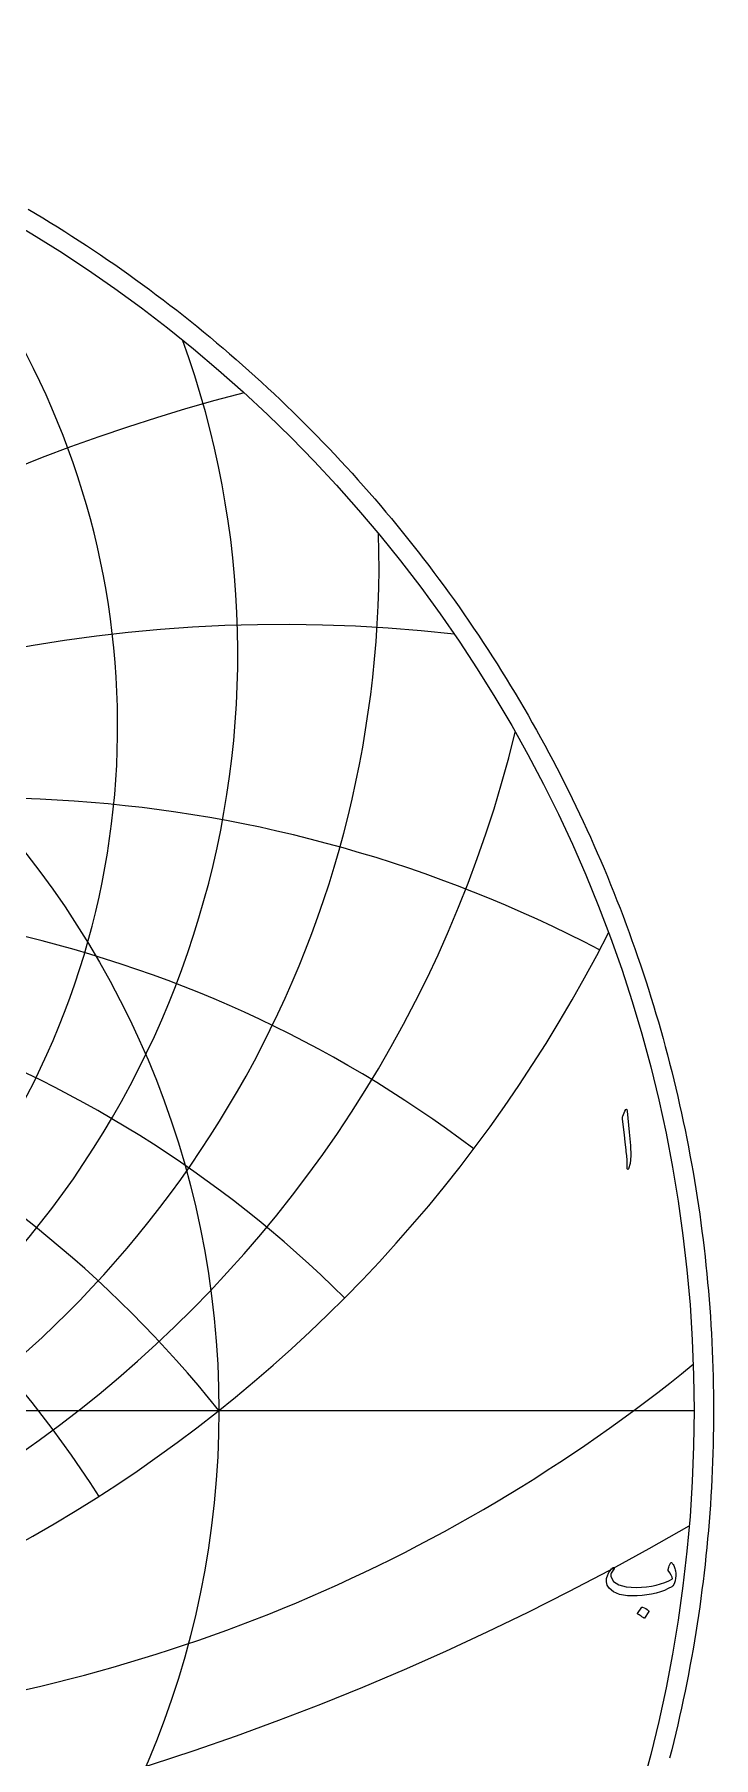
# Model space of a CAD drawing. Header units: millimetres. Extents: x -62 to 62, y -62 to 63.
# Drawn here: x 31.6 to 61.6, y -15.3 to 60.8 of the extents above; entities that cross this region are included whole.
import ezdxf

# ---------------------------------------------------------------- set-up
doc = ezdxf.new("R2010")
doc.units = ezdxf.units.MM
for name, color, linetype in [('CUT_OUTER', 1, 'Continuous'), ('ENGRAVE', 7, 'Continuous'), ('ENGRAVE_FINE', 8, 'Continuous'), ('TEXT', 5, 'Continuous')]:
    doc.layers.add(name, color=color, linetype=linetype)

msp = doc.modelspace()

# ---------------------------------------------------------------- linework, layer by layer
at = {"layer": 'CUT_OUTER'}
msp.add_lwpolyline([(31.3503, 53.0402), (31.6752, 52.8468), (31.9988, 52.6515), (32.3213, 52.4541), (32.6425, 52.2548), (32.9625, 52.0535), (33.2813, 51.8503), (33.5988, 51.6451), (33.9151, 51.438), (34.2301, 51.2289), (34.5438, 51.0179), (34.8562, 50.805), (35.1672, 50.5902), (35.477, 50.3734), (35.7854, 50.1548), (36.0925, 49.9343), (36.3982, 49.7119), (36.7025, 49.4876), (37.0055, 49.2615), (37.307, 49.0335), (37.6072, 48.8037), (37.906, 48.572), (38.2033, 48.3385), (38.4992, 48.1032), (38.7936, 47.866), (39.0866, 47.6271), (39.3781, 47.3864), (39.6681, 47.1439), (39.9566, 46.8996), (40.2436, 46.6535), (40.5291, 46.4057), (40.8131, 46.1562), (41.0955, 45.9049), (41.3764, 45.6519), (41.6558, 45.3971), (41.9335, 45.1407), (42.2097, 44.8825), (42.4843, 44.6227), (42.7573, 44.3612), (43.0287, 44.098), (43.2985, 43.8331), (43.5666, 43.5666), (43.8331, 43.2985), (44.098, 43.0287), (44.3612, 42.7573), (44.6227, 42.4843), (44.8825, 42.2097), (45.1407, 41.9335), (45.3971, 41.6558), (45.6519, 41.3764), (45.9049, 41.0955), (46.1562, 40.8131), (46.4057, 40.5291), (46.6535, 40.2436), (46.8996, 39.9566), (47.1439, 39.6681), (47.3864, 39.3781), (47.6271, 39.0866), (47.866, 38.7936), (48.1032, 38.4992), (48.3385, 38.2033), (48.572, 37.906), (48.8037, 37.6072), (49.0335, 37.307), (49.2615, 37.0055), (49.4876, 36.7025), (49.7119, 36.3982), (49.9343, 36.0925), (50.1548, 35.7854), (50.3734, 35.477), (50.5902, 35.1672), (50.805, 34.8562), (51.0179, 34.5438), (51.2289, 34.2301), (51.438, 33.9151), (51.6451, 33.5988), (51.8503, 33.2813), (52.0535, 32.9625), (52.2548, 32.6425), (52.4541, 32.3213), (52.6515, 31.9988), (52.8468, 31.6752), (53.0402, 31.3503), (53.2315, 31.0243), (53.4209, 30.6971), (53.6082, 30.3687), (53.7936, 30.0392), (53.9769, 29.7085), (54.1581, 29.3768), (54.3374, 29.0439), (54.5146, 28.71), (54.6897, 28.3749), (54.8628, 28.0388), (55.0338, 27.7017), (55.2027, 27.3635), (55.3696, 27.0242), (55.5344, 26.684), (55.697, 26.3427), (55.8576, 26.0005), (56.0161, 25.6573), (56.1725, 25.3131), (56.3267, 24.9679), (56.4789, 24.6218), (56.6289, 24.2748), (56.7768, 23.9269), (56.9225, 23.5781), (57.0661, 23.2284), (57.2076, 22.8778), (57.3469, 22.5263), (57.484, 22.174), (57.619, 21.8209), (57.7518, 21.4669), (57.8824, 21.1122), (58.0109, 20.7566), (58.1372, 20.4003), (58.2612, 20.0432), (58.3831, 19.6853), (58.5028, 19.3267), (58.6203, 18.9674), (58.7356, 18.6073), (58.8486, 18.2466), (58.9595, 17.8852), (59.0681, 17.5231), (59.1745, 17.1603), (59.2787, 16.7969), (59.3807, 16.4328), (59.4804, 16.0682), (59.5778, 15.7029), (59.6731, 15.3371), (59.7661, 14.9706), (59.8568, 14.6036), (59.9453, 14.2361), (60.0315, 13.868), (60.1154, 13.4994), (60.1971, 13.1303), (60.2766, 12.7606), (60.3537, 12.3906), (60.4286, 12.02), (60.5012, 11.649), (60.5716, 11.2775), (60.6396, 10.9057), (60.7054, 10.5334), (60.7689, 10.1607), (60.8301, 9.7876), (60.889, 9.4142), (60.9456, 9.0404), (61, 8.6663), (61.052, 8.2919), (61.1017, 7.9171), (61.1491, 7.542), (61.1943, 7.1667), (61.2371, 6.7911), (61.2776, 6.4152), (61.3158, 6.0391), (61.3517, 5.6627), (61.3853, 5.2862), (61.4166, 4.9094), (61.4456, 4.5325), (61.4722, 4.1554), (61.4966, 3.7781), (61.5186, 3.4007), (61.5383, 3.0232), (61.5557, 2.6455), (61.5708, 2.2678), (61.5835, 1.89), (61.5939, 1.512), (61.6021, 1.1341), (61.6079, 0.7561), (61.6113, 0.378), (61.6125, 0), (61.6113, -0.378), (61.6079, -0.7561), (61.6021, -1.1341), (61.5939, -1.512), (61.5835, -1.89), (61.5708, -2.2678), (61.5557, -2.6455), (61.5383, -3.0232), (61.5186, -3.4007), (61.4966, -3.7781), (61.4722, -4.1554), (61.4456, -4.5325), (61.4166, -4.9094), (61.3853, -5.2862), (61.3517, -5.6627), (61.3158, -6.0391), (61.2776, -6.4152), (61.2371, -6.7911), (61.1943, -7.1667), (61.1491, -7.542), (61.1017, -7.9171), (61.052, -8.2919), (61, -8.6663), (60.9456, -9.0404), (60.889, -9.4142), (60.8301, -9.7876), (60.7689, -10.1607), (60.7054, -10.5334), (60.6396, -10.9057), (60.5716, -11.2775), (60.5012, -11.649), (60.4286, -12.02), (60.3537, -12.3906), (60.2766, -12.7606), (60.1971, -13.1303), (60.1154, -13.4994), (60.0315, -13.868), (59.9453, -14.2361), (59.8568, -14.6036), (59.7661, -14.9706), (59.6731, -15.3371)], dxfattribs=at)
at = {"layer": 'ENGRAVE'}
msp.add_lwpolyline([(-60.75, 0), (60.75, 0)], dxfattribs=at)
for radius in [60.75, 39.7663]:
    msp.add_circle((0, 0), radius, dxfattribs=at)
for centre, radius, start, end in [((0, 30.237), 35.2959, 134.190083, 45.809917), ((0, 33.4089), 40.5998, 160.039645, 19.960355), ((0, 37.4765), 46.8402, 178.497173, 1.502827), ((0, 42.8055), 54.3963, 193.671755, 346.328245), ((0, 49.9931), 63.8801, 206.896553, 333.103447), ((0, -31.6315), 50.8125, 38.5, 141.5), ((0, -31.6315), 50.8125, 38.5, 141.5), ((15.4272, 57.575), 71.6536, 275.336661, 309.201177)]:
    msp.add_arc(centre, radius, start, end, dxfattribs=at)
at = {"layer": 'ENGRAVE_FINE'}
for centre, radius, start, end in [((60.556, -31.6315), 79.0503, 104.408403, 165.512627), ((60.556, -31.6315), 79.0503, 104.408403, 165.512627), ((42.6368, -31.6315), 66.3311, 83.487524, 161.502056), ((42.6368, -31.6315), 66.3311, 83.487524, 161.502056), ((29.3366, -31.6315), 58.6733, 62.336066, 157.201721), ((29.3366, -31.6315), 58.6733, 62.336066, 157.201721), ((18.4943, -31.6315), 54.0736, 53.013766, 152.518924), ((18.4943, -31.6315), 54.0736, 53.013766, 152.518924), ((-8.9596, -31.6315), 51.5964, 32.663988, 134.807896), ((-8.9596, -31.6315), 51.5964, 32.663988, 134.807896), ((8.9596, -31.6315), 51.5964, 45.192104, 147.336012), ((8.9596, -31.6315), 51.5964, 45.192104, 147.336012), ((0, 99.2717), 120.6389, 239.880424, 300.119576)]:
    msp.add_arc(centre, radius, start, end, dxfattribs=at)
at = {"layer": 'TEXT'}
for points in [[(57.6998, 13.2164), (57.7365, 13.2873), (57.7659, 13.3122), (57.7882, 13.2912), (57.8033, 13.2241), (57.8915, 12.2852), (57.9439, 11.7089), (57.9556, 11.2486), (57.9267, 10.9041), (57.857, 10.6756), (57.8443, 10.657), (57.833, 10.6469), (57.8232, 10.6455), (57.8148, 10.6526), (57.8081, 10.6639), (57.8033, 10.6785), (57.8004, 10.6965), (57.7995, 10.7178), (57.7995, 10.8838), (57.7918, 11.0598), (57.7765, 11.2459), (57.7535, 11.4421), (57.7485, 11.4933), (57.7334, 11.6318), (57.7082, 11.8574), (57.673, 12.1702), (57.5887, 12.8639), (57.5868, 12.9007), (57.5887, 12.9348), (57.5945, 12.9659), (57.604, 12.9942)], [(59.7809, -6.7291), (59.8066, -6.7615), (59.8302, -6.7971), (59.8517, -6.8362), (59.871, -6.8786), (59.8881, -6.9241), (59.903, -6.9725), (59.9159, -7.0237), (59.9265, -7.0779), (59.9404, -7.1866), (59.9438, -7.2944), (59.9366, -7.4012), (59.9189, -7.5071), (59.892, -7.6014), (59.8575, -7.6776), (59.8154, -7.7356), (59.7656, -7.7753), (59.6075, -7.8589), (59.4398, -7.9334), (59.2626, -7.9988), (59.0758, -8.0551), (58.8794, -8.1018), (58.6734, -8.1384), (58.4578, -8.165), (58.2327, -8.1815), (57.8106, -8.1772), (57.4643, -8.1183), (57.1936, -8.0048), (56.9987, -7.8366), (56.9187, -7.7051), (56.8818, -7.5636), (56.888, -7.412), (56.9374, -7.2503), (56.954, -7.2155), (56.9733, -7.1799), (56.9952, -7.1436), (57.0198, -7.1066), (57.0469, -7.0689), (57.0768, -7.0304), (57.1092, -6.9913), (57.1443, -6.9514), (57.156, -6.9401), (57.1683, -6.9332), (57.1809, -6.9306), (57.1941, -6.9322), (57.203, -6.9356), (57.2104, -6.9418), (57.2164, -6.9509), (57.2209, -6.9629), (57.2231, -6.9741), (57.2219, -6.9849), (57.2174, -6.9952), (57.2095, -7.005), (57.1766, -7.0441), (57.1472, -7.0846), (57.1211, -7.1265), (57.0983, -7.1698), (57.0827, -7.2113), (57.0744, -7.2513), (57.0732, -7.2898), (57.0792, -7.327), (57.1989, -7.5437), (57.4241, -7.6958), (57.7546, -7.7832), (58.1905, -7.806), (58.4301, -7.7968), (58.6585, -7.7768), (58.8756, -7.746), (59.0815, -7.7044), (59.2764, -7.6521), (59.4604, -7.589), (59.6337, -7.5151), (59.7962, -7.4304), (59.7804, -7.3514), (59.7445, -7.2637), (59.6884, -7.1674), (59.6123, -7.0625), (59.6099, -7.0525), (59.6104, -7.0338), (59.6137, -7.0065), (59.6199, -6.9706), (59.6216, -6.967), (59.6228, -6.9638), (59.6235, -6.9612), (59.6238, -6.9591), (59.6362, -6.9102), (59.6544, -6.8556), (59.6784, -6.7952), (59.7081, -6.7291), (59.7213, -6.709), (59.7378, -6.7023), (59.7577, -6.709), (59.7809, -6.7291)], [(58.4434, -8.6797), (58.4482, -8.6749), (58.4549, -8.6721), (58.4636, -8.6711), (58.4741, -8.6721), (58.5486, -8.7023), (58.6188, -8.7391), (58.6846, -8.7827), (58.7462, -8.833), (58.7522, -8.8407), (58.7548, -8.8484), (58.7541, -8.856), (58.75, -8.8637), (58.5699, -9.1549), (58.5632, -9.1619), (58.5546, -9.1636), (58.544, -9.16), (58.5316, -9.1511), (58.5208, -9.1434), (58.5038, -9.1319), (58.4806, -9.1166), (58.4511, -9.0975), (58.4149, -9.0745), (58.3716, -9.0476), (58.321, -9.017), (58.2633, -8.9825), (58.2557, -8.9767), (58.2518, -8.971), (58.2518, -8.9652), (58.2557, -8.9595)]]:
    msp.add_lwpolyline(points, close=True, dxfattribs=at)

doc.saveas('drawing.dxf')
